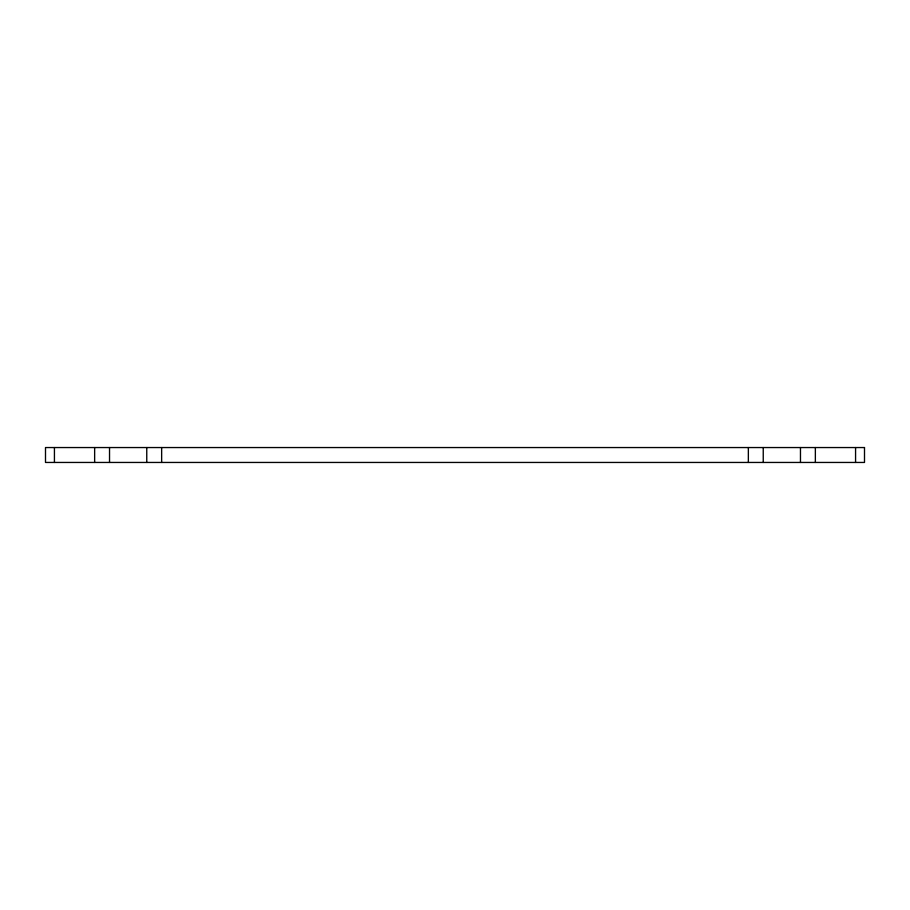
<?xml version="1.0" encoding="UTF-8"?>
<svg xmlns="http://www.w3.org/2000/svg" width="910" height="910" viewBox="0 0 910 910"><rect width="100%" height="100%" fill="white"/><g stroke="black" fill="none" stroke-linecap="round" stroke-linejoin="round"><path stroke-width="1.36" d="M855.571 447.549L855.571 462.451M815.36 447.549L815.36 462.451M800.47 447.549L800.47 462.451M763.24 447.549L763.24 462.451M748.35 447.549L748.35 462.451M161.65 447.549L161.65 462.451M146.76 447.549L146.76 462.451M109.53 447.549L109.53 462.451M94.64 447.549L94.64 462.451M54.429 447.549L54.429 462.451M864.5 447.549L45.5 447.549L45.5 462.451L864.5 462.451L864.5 447.549"/></g></svg>
